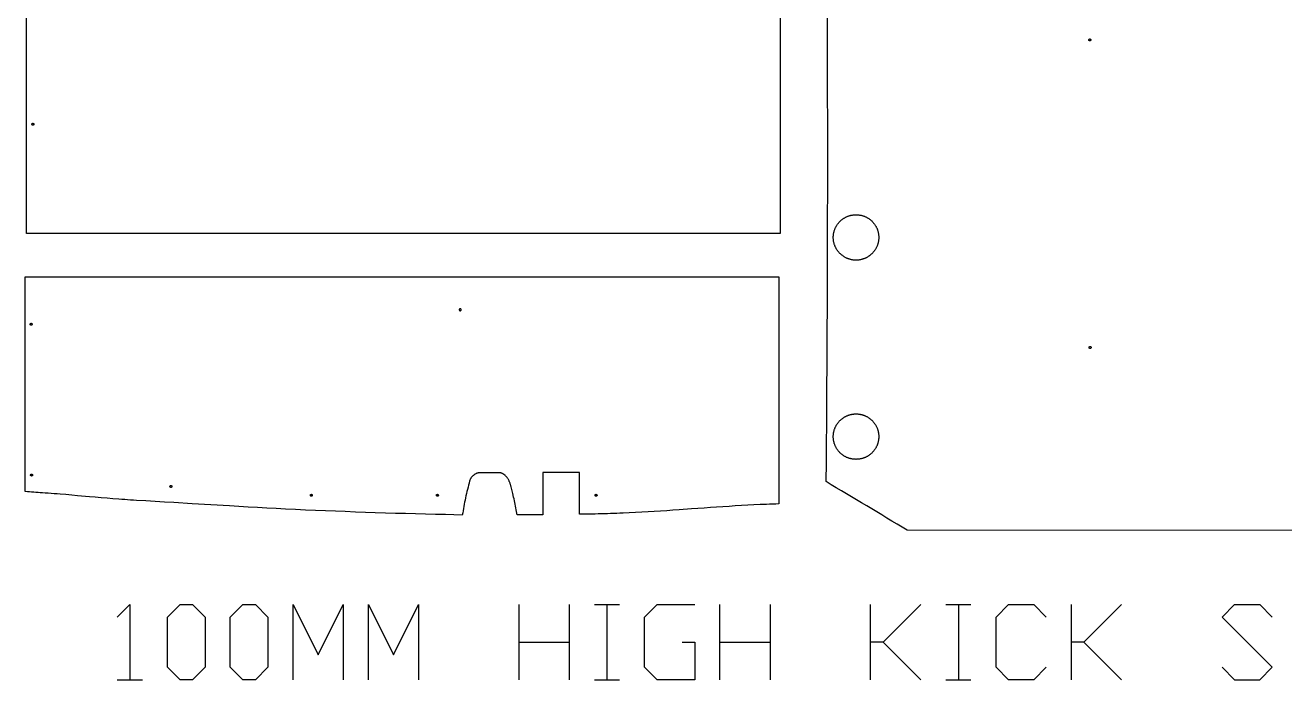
# Model space of a CAD drawing. Extents: x 139 to 9870, y -9196 to -71.
# Drawn here: x 4807 to 7355, y -6622 to -5297 of the extents above; entities that cross this region are included whole.
import ezdxf

# ---------------------------------------------------------------- set-up
doc = ezdxf.new("R2010")
doc.units = 0
doc.layers.add('Default_Layer', color=1, linetype='CONTINUOUS')

msp = doc.modelspace()

# ---------------------------------------------------------------- linework, layer by layer
at = {"layer": 'Default_Layer'}
for points in [[(6334.5, -4905.8), (6334.5, -5718.8), (4809.4, -5718.8), (4809.4, -5718.8), (4809.4, -3102.6)], [(4993.2, -6494.8), (5018.6, -6469.4), (5018.6, -6621.8)], [(5348.8, -6621.8), (5348.8, -6469.4), (5399.6, -6571), (5450.4, -6469.4), (5450.4, -6621.8)], [(5501.2, -6621.8), (5501.2, -6469.4), (5552, -6571), (5602.8, -6469.4), (5602.8, -6621.8)], [(5806, -6621.8), (5806, -6469.4)], [(5907.6, -6469.4), (5907.6, -6621.8)], [(5958.4, -6469.4), (6009.2, -6469.4)], [(5983.8, -6469.4), (5983.8, -6621.8)], [(6136.2, -6545.6), (6161.6, -6545.6), (6161.6, -6621.8), (6085.4, -6621.8), (6060, -6596.4), (6060, -6494.8), (6085.4, -6469.4), (6161.6, -6469.4)], [(6212.4, -6621.8), (6212.4, -6469.4)], [(6314, -6469.4), (6314, -6621.8)], [(6517.2, -6621.8), (6517.2, -6469.4)], [(6618.8, -6469.4), (6542.6, -6545.6), (6517.2, -6545.6)], [(6669.6, -6469.4), (6720.4, -6469.4)], [(6695, -6469.4), (6695, -6621.8)], [(6872.8, -6596.4), (6847.4, -6621.8), (6796.6, -6621.8), (6771.2, -6596.4), (6771.2, -6494.8), (6796.6, -6469.4), (6847.4, -6469.4), (6872.8, -6494.8)], [(6923.6, -6621.8), (6923.6, -6469.4)], [(7025.2, -6469.4), (6949, -6545.6), (6923.6, -6545.6)], [(7228.4, -6596.4), (7253.8, -6621.8), (7304.6, -6621.8), (7330, -6596.4), (7228.4, -6494.8), (7253.8, -6469.4), (7304.6, -6469.4), (7330, -6494.8)], [(5806, -6545.6), (5907.6, -6545.6)], [(6212.4, -6545.6), (6314, -6545.6)], [(6542.6, -6545.6), (6618.8, -6621.8)], [(6949, -6545.6), (7025.2, -6621.8)], [(4993.2, -6621.8), (5044, -6621.8)], [(5958.4, -6621.8), (6009.2, -6621.8)], [(6669.6, -6621.8), (6720.4, -6621.8)]]:
    msp.add_lwpolyline(points, dxfattribs=at)
msp.add_lwpolyline([(6427.7, -3999.7), (7574.7, -3999.7), (7572.7, -6319.9), (6591.2, -6319, 0.0015), (6427.5, -6220.8, 0.0044), (6428.1, -4981.8), (6499.2, -4981.8, 0.366), (6642.4, -4851.7, 0.0019), (6642.2, -4188.5, 0.3971), (6495.4, -4041.8), (6427.7, -4041.1), (6427.7, -3999.7)], format="xyb", close=True, dxfattribs=at)
for points in [[(6960.8, -5328.9), (6960.6, -5328.9), (6960.4, -5328.9), (6960.2, -5328.8), (6960, -5328.7), (6959.8, -5328.7), (6959.7, -5328.6), (6959.5, -5328.4), (6959.4, -5328.3), (6959.3, -5328.2), (6959.1, -5328), (6959, -5327.9), (6959, -5327.7), (6958.9, -5327.5), (6958.8, -5327.3), (6958.8, -5327.1), (6958.8, -5326.9), (6958.8, -5326.7), (6958.8, -5326.5), (6958.9, -5326.3), (6959, -5326.1), (6959, -5325.9), (6959.1, -5325.8), (6959.3, -5325.6), (6959.4, -5325.5), (6959.5, -5325.4), (6959.7, -5325.2), (6959.8, -5325.1), (6960, -5325.1), (6960.2, -5325), (6960.4, -5324.9), (6960.6, -5324.9), (6960.8, -5324.9), (6961, -5324.9), (6961.2, -5324.9), (6961.4, -5325), (6961.6, -5325.1), (6961.8, -5325.1), (6961.9, -5325.2), (6962.1, -5325.4), (6962.2, -5325.5), (6962.3, -5325.6), (6962.5, -5325.8), (6962.6, -5325.9), (6962.6, -5326.1), (6962.7, -5326.3), (6962.8, -5326.5), (6962.8, -5326.7), (6962.8, -5326.9), (6962.8, -5327.1), (6962.8, -5327.3), (6962.7, -5327.5), (6962.6, -5327.7), (6962.6, -5327.9), (6962.5, -5328), (6962.3, -5328.2), (6962.2, -5328.3), (6962.1, -5328.4), (6961.9, -5328.6), (6961.8, -5328.7), (6961.6, -5328.7), (6961.4, -5328.8), (6961.2, -5328.9), (6961, -5328.9), (6960.8, -5328.9)], [(4822.5, -5495.6), (4822.7, -5495.6), (4822.9, -5495.6), (4823.1, -5495.7), (4823.3, -5495.8), (4823.5, -5495.8), (4823.6, -5495.9), (4823.8, -5496.1), (4823.9, -5496.2), (4824.1, -5496.3), (4824.2, -5496.5), (4824.3, -5496.6), (4824.4, -5496.8), (4824.4, -5497), (4824.5, -5497.2), (4824.5, -5497.4), (4824.5, -5497.6), (4824.5, -5497.8), (4824.5, -5498), (4824.4, -5498.2), (4824.4, -5498.4), (4824.3, -5498.6), (4824.2, -5498.7), (4824.1, -5498.9), (4823.9, -5499), (4823.8, -5499.1), (4823.6, -5499.3), (4823.5, -5499.4), (4823.3, -5499.4), (4823.1, -5499.5), (4822.9, -5499.6), (4822.7, -5499.6), (4822.5, -5499.6), (4822.3, -5499.6), (4822.1, -5499.6), (4821.9, -5499.5), (4821.7, -5499.4), (4821.6, -5499.4), (4821.4, -5499.3), (4821.2, -5499.1), (4821.1, -5499), (4821, -5498.9), (4820.9, -5498.7), (4820.8, -5498.6), (4820.7, -5498.4), (4820.6, -5498.2), (4820.6, -5498), (4820.5, -5497.8), (4820.5, -5497.6), (4820.5, -5497.4), (4820.6, -5497.2), (4820.6, -5497), (4820.7, -5496.8), (4820.8, -5496.6), (4820.9, -5496.5), (4821, -5496.3), (4821.1, -5496.2), (4821.2, -5496.1), (4821.4, -5495.9), (4821.6, -5495.8), (4821.7, -5495.8), (4821.9, -5495.7), (4822.1, -5495.6), (4822.3, -5495.6), (4822.5, -5495.6)], [(6487.9, -5772.6), (6486.7, -5772.6), (6485.5, -5772.6), (6484.3, -5772.5), (6483.2, -5772.4), (6482, -5772.3), (6480.9, -5772.1), (6479.7, -5771.9), (6478.6, -5771.7), (6477.5, -5771.4), (6476.4, -5771.2), (6475.3, -5770.9), (6474.2, -5770.6), (6473.1, -5770.2), (6472.1, -5769.8), (6471, -5769.4), (6470, -5769), (6468.9, -5768.6), (6467.9, -5768.1), (6466.9, -5767.6), (6466, -5767.1), (6465, -5766.5), (6464, -5766), (6463.1, -5765.4), (6462.2, -5764.8), (6461.3, -5764.1), (6460.4, -5763.5), (6459.5, -5762.8), (6458.6, -5762.1), (6457.8, -5761.4), (6457, -5760.7), (6456.1, -5759.9), (6455.4, -5759.1), (6454.6, -5758.4), (6453.8, -5757.6), (6453.1, -5756.7), (6452.4, -5755.9), (6451.7, -5755), (6451, -5754.1), (6450.4, -5753.3), (6449.7, -5752.3), (6449.1, -5751.4), (6448.5, -5750.5), (6448, -5749.5), (6447.4, -5748.5), (6446.9, -5747.6), (6446.4, -5746.6), (6445.9, -5745.6), (6445.5, -5744.5), (6445.1, -5743.5), (6444.7, -5742.4), (6444.3, -5741.4), (6443.9, -5740.3), (6443.6, -5739.2), (6443.3, -5738.1), (6443.1, -5737), (6442.8, -5735.9), (6442.6, -5734.8), (6442.4, -5733.6), (6442.2, -5732.5), (6442.1, -5731.3), (6442, -5730.2), (6441.9, -5729), (6441.9, -5727.8), (6441.9, -5726.6), (6441.9, -5725.4), (6441.9, -5724.3), (6442, -5723.1), (6442.1, -5721.9), (6442.2, -5720.8), (6442.4, -5719.6), (6442.6, -5718.5), (6442.8, -5717.4), (6443.1, -5716.2), (6443.3, -5715.1), (6443.6, -5714), (6443.9, -5712.9), (6444.3, -5711.9), (6444.7, -5710.8), (6445.1, -5709.8), (6445.5, -5708.7), (6445.9, -5707.7), (6446.4, -5706.7), (6446.9, -5705.7), (6447.4, -5704.7), (6448, -5703.7), (6448.5, -5702.8), (6449.1, -5701.8), (6449.7, -5700.9), (6450.4, -5700), (6451, -5699.1), (6451.7, -5698.2), (6452.4, -5697.4), (6453.1, -5696.5), (6453.8, -5695.7), (6454.6, -5694.9), (6455.4, -5694.1), (6456.1, -5693.3), (6457, -5692.6), (6457.8, -5691.8), (6458.6, -5691.1), (6459.5, -5690.4), (6460.4, -5689.8), (6461.3, -5689.1), (6462.2, -5688.5), (6463.1, -5687.9), (6464, -5687.3), (6465, -5686.7), (6466, -5686.2), (6466.9, -5685.7), (6467.9, -5685.2), (6468.9, -5684.7), (6470, -5684.2), (6471, -5683.8), (6472.1, -5683.4), (6473.1, -5683), (6474.2, -5682.7), (6475.3, -5682.4), (6476.4, -5682.1), (6477.5, -5681.8), (6478.6, -5681.6), (6479.7, -5681.3), (6480.9, -5681.2), (6482, -5681), (6483.2, -5680.9), (6484.3, -5680.8), (6485.5, -5680.7), (6486.7, -5680.6), (6487.9, -5680.6), (6489.1, -5680.6), (6490.2, -5680.7), (6491.4, -5680.8), (6492.6, -5680.9), (6493.7, -5681), (6494.9, -5681.2), (6496, -5681.3), (6497.2, -5681.6), (6498.3, -5681.8), (6499.4, -5682.1), (6500.5, -5682.4), (6501.6, -5682.7), (6502.6, -5683), (6503.7, -5683.4), (6504.7, -5683.8), (6505.8, -5684.2), (6506.8, -5684.7), (6507.8, -5685.2), (6508.8, -5685.7), (6509.8, -5686.2), (6510.8, -5686.7), (6511.7, -5687.3), (6512.7, -5687.9), (6513.6, -5688.5), (6514.5, -5689.1), (6515.4, -5689.8), (6516.3, -5690.4), (6517.1, -5691.1), (6518, -5691.8), (6518.8, -5692.6), (6519.6, -5693.3), (6520.4, -5694.1), (6521.2, -5694.9), (6521.9, -5695.7), (6522.7, -5696.5), (6523.4, -5697.4), (6524.1, -5698.2), (6524.7, -5699.1), (6525.4, -5700), (6526, -5700.9), (6526.6, -5701.8), (6527.2, -5702.8), (6527.8, -5703.7), (6528.3, -5704.7), (6528.8, -5705.7), (6529.3, -5706.7), (6529.8, -5707.7), (6530.3, -5708.7), (6530.7, -5709.8), (6531.1, -5710.8), (6531.5, -5711.9), (6531.8, -5712.9), (6532.1, -5714), (6532.4, -5715.1), (6532.7, -5716.2), (6532.9, -5717.4), (6533.2, -5718.5), (6533.3, -5719.6), (6533.5, -5720.8), (6533.6, -5721.9), (6533.7, -5723.1), (6533.8, -5724.3), (6533.9, -5725.4), (6533.9, -5726.6), (6533.9, -5727.8), (6533.8, -5729), (6533.7, -5730.2), (6533.6, -5731.3), (6533.5, -5732.5), (6533.3, -5733.6), (6533.2, -5734.8), (6532.9, -5735.9), (6532.7, -5737), (6532.4, -5738.1), (6532.1, -5739.2), (6531.8, -5740.3), (6531.5, -5741.4), (6531.1, -5742.4), (6530.7, -5743.5), (6530.3, -5744.5), (6529.8, -5745.6), (6529.3, -5746.6), (6528.8, -5747.6), (6528.3, -5748.5), (6527.8, -5749.5), (6527.2, -5750.5), (6526.6, -5751.4), (6526, -5752.3), (6525.4, -5753.3), (6524.7, -5754.1), (6524.1, -5755), (6523.4, -5755.9), (6522.7, -5756.7), (6521.9, -5757.6), (6521.2, -5758.4), (6520.4, -5759.1), (6519.6, -5759.9), (6518.8, -5760.7), (6518, -5761.4), (6517.1, -5762.1), (6516.3, -5762.8), (6515.4, -5763.5), (6514.5, -5764.1), (6513.6, -5764.8), (6512.7, -5765.4), (6511.7, -5766), (6510.8, -5766.5), (6509.8, -5767.1), (6508.8, -5767.6), (6507.8, -5768.1), (6506.8, -5768.6), (6505.8, -5769), (6504.7, -5769.4), (6503.7, -5769.8), (6502.6, -5770.2), (6501.6, -5770.6), (6500.5, -5770.9), (6499.4, -5771.2), (6498.3, -5771.4), (6497.2, -5771.7), (6496, -5771.9), (6494.9, -5772.1), (6493.7, -5772.3), (6492.6, -5772.4), (6491.4, -5772.5), (6490.2, -5772.6), (6489.1, -5772.6), (6487.9, -5772.6)], [(5333.3, -6276.3), (5314.5, -6275.3), (5295.6, -6274.3), (5276.8, -6273.2), (5257.9, -6272.2), (5239.1, -6271.1), (5220.3, -6270), (5182.6, -6267.7), (5145, -6265.4), (5107.3, -6263.2), (5088.5, -6262), (5069.7, -6260.9), (5050.8, -6259.8), (5032, -6258.7), (5026, -6258.4), (5020.1, -6258), (5014.1, -6257.6), (5008.2, -6257.2), (5002.2, -6256.8), (4996.3, -6256.4), (4984.4, -6255.4), (4972.5, -6254.4), (4960.6, -6253.4), (4948.7, -6252.4), (4936.8, -6251.3), (4913, -6249.2), (4901.2, -6248.1), (4889.3, -6247.1), (4877.4, -6246.2), (4871.4, -6245.7), (4865.5, -6245.3), (4859.5, -6244.8), (4853.6, -6244.4), (4847.6, -6244), (4841.7, -6243.6), (4837.3, -6243.3), (4833, -6243), (4828.6, -6242.6), (4824.3, -6242.2), (4819.9, -6241.9), (4815.6, -6241.5), (4811.3, -6241.2), (4806.9, -6240.9), (4806.9, -5806.1), (6331.9, -5806.1), (6331.9, -6265.9), (6325.6, -6266.1), (6319.2, -6266.3), (6312.9, -6266.5), (6306.6, -6266.8), (6300.3, -6267), (6294, -6267.3), (6281.3, -6267.9), (6268.7, -6268.6), (6256.1, -6269.3), (6243.5, -6270), (6230.9, -6270.8), (6218.3, -6271.6), (6205.7, -6272.4), (6193.1, -6273.3), (6180.4, -6274.2), (6155.2, -6276), (6130, -6277.8), (6117.4, -6278.6), (6104.8, -6279.5), (6092.2, -6280.3), (6079.6, -6281.1), (6067, -6281.9), (6054.4, -6282.6), (6041.8, -6283.3), (6029.2, -6284), (6016.6, -6284.5), (6010.3, -6284.8), (6004, -6285.1), (5997.7, -6285.3), (5991.4, -6285.5), (5985.1, -6285.7), (5978.8, -6285.9), (5972.5, -6286.1), (5966.2, -6286.2), (5959.9, -6286.3), (5953.5, -6286.4), (5947.2, -6286.5), (5940.9, -6286.5), (5934.6, -6286.6), (5928.3, -6286.6), (5928.3, -6202.4), (5854, -6202.4), (5854, -6288.2), (5802.2, -6288.2), (5801.7, -6284.7), (5801.1, -6281.1), (5800.5, -6277.5), (5799.8, -6273.9), (5799.1, -6270.2), (5798.4, -6266.6), (5797.6, -6263), (5796.8, -6259.4), (5796, -6255.8), (5795.1, -6252.2), (5793.4, -6245), (5789.9, -6231), (5789.6, -6229.8), (5789.3, -6228.6), (5789, -6227.4), (5788.6, -6226.2), (5788.2, -6225), (5787.8, -6223.8), (5787.3, -6222.6), (5786.8, -6221.4), (5786.3, -6220.2), (5785.8, -6219), (5785.2, -6217.9), (5784.6, -6216.7), (5784, -6215.6), (5783.3, -6214.5), (5782.6, -6213.5), (5781.9, -6212.4), (5781.1, -6211.4), (5780.3, -6210.5), (5779.5, -6209.6), (5778.6, -6208.7), (5777.7, -6207.8), (5777.3, -6207.4), (5776.8, -6207.1), (5776.3, -6206.7), (5775.8, -6206.3), (5775.3, -6206), (5774.8, -6205.7), (5774.3, -6205.3), (5773.8, -6205), (5773.2, -6204.8), (5772.7, -6204.5), (5772.1, -6204.2), (5771.6, -6204), (5771, -6203.8), (5770.4, -6203.6), (5769.8, -6203.4), (5769.2, -6203.2), (5768.6, -6203.1), (5768, -6202.9), (5767.3, -6202.8), (5766.7, -6202.7), (5766, -6202.7), (5765.4, -6202.6), (5728.1, -6202.6), (5727.2, -6202.7), (5726.2, -6202.7), (5725.3, -6202.8), (5724.4, -6203), (5723.6, -6203.2), (5722.7, -6203.4), (5721.8, -6203.6), (5720.9, -6203.9), (5720, -6204.3), (5719.2, -6204.6), (5718.4, -6205), (5717.5, -6205.4), (5716.7, -6205.9), (5715.9, -6206.4), (5715.2, -6206.9), (5714.4, -6207.4), (5713.7, -6208), (5713, -6208.6), (5712.3, -6209.2), (5711.6, -6209.8), (5711, -6210.5), (5710.4, -6211.2), (5709.8, -6211.9), (5709.2, -6212.7), (5708.7, -6213.4), (5708.2, -6214.2), (5707.8, -6215), (5707.4, -6215.8), (5707, -6216.7), (5706.6, -6217.5), (5706.4, -6218.4), (5706.1, -6219.3), (5705, -6223.6), (5703.9, -6227.9), (5702.8, -6232.2), (5701.8, -6236.4), (5700.7, -6240.7), (5699.7, -6245), (5698.7, -6249.3), (5697.8, -6253.7), (5696.8, -6258), (5695.9, -6262.3), (5695.1, -6266.6), (5694.2, -6271), (5693.4, -6275.3), (5692.7, -6279.7), (5692, -6284), (5691.3, -6288.4), (5657, -6287.5), (5636.8, -6287), (5616.5, -6286.5), (5596.3, -6286), (5576.1, -6285.4), (5555.8, -6284.9), (5535.6, -6284.3), (5515.3, -6283.6), (5495.1, -6283), (5474.9, -6282.3), (5454.6, -6281.5), (5434.4, -6280.8), (5414.2, -6280), (5394, -6279.1), (5373.7, -6278.2), (5353.5, -6277.3), (5333.3, -6276.3)], [(5687, -5874.9), (5687.2, -5874.9), (5687.4, -5874.9), (5687.6, -5874.8), (5687.8, -5874.8), (5688, -5874.7), (5688.2, -5874.6), (5688.3, -5874.5), (5688.5, -5874.3), (5688.6, -5874.2), (5688.7, -5874), (5688.8, -5873.9), (5688.9, -5873.7), (5688.9, -5873.5), (5689, -5873.3), (5689, -5873.1), (5689, -5872.9), (5689, -5872.7), (5689, -5872.5), (5688.9, -5872.3), (5688.9, -5872.1), (5688.8, -5872), (5688.7, -5871.8), (5688.6, -5871.6), (5688.5, -5871.5), (5688.3, -5871.4), (5688.2, -5871.3), (5688, -5871.2), (5687.8, -5871.1), (5687.6, -5871), (5687.4, -5871), (5687.2, -5870.9), (5687, -5870.9), (5686.8, -5870.9), (5686.6, -5871), (5686.4, -5871), (5686.3, -5871.1), (5686.1, -5871.2), (5685.9, -5871.3), (5685.8, -5871.4), (5685.6, -5871.5), (5685.5, -5871.6), (5685.4, -5871.8), (5685.3, -5872), (5685.2, -5872.1), (5685.1, -5872.3), (5685.1, -5872.5), (5685.1, -5872.7), (5685, -5872.9), (5685.1, -5873.1), (5685.1, -5873.3), (5685.1, -5873.5), (5685.2, -5873.7), (5685.3, -5873.9), (5685.4, -5874), (5685.5, -5874.2), (5685.6, -5874.3), (5685.8, -5874.5), (5685.9, -5874.6), (5686.1, -5874.7), (5686.3, -5874.8), (5686.4, -5874.8), (5686.6, -5874.9), (5686.8, -5874.9), (5687, -5874.9)], [(4818.8, -5900.3), (4819, -5900.4), (4819.2, -5900.4), (4819.4, -5900.4), (4819.6, -5900.5), (4819.8, -5900.6), (4819.9, -5900.7), (4820.1, -5900.8), (4820.2, -5900.9), (4820.4, -5901.1), (4820.5, -5901.2), (4820.6, -5901.4), (4820.7, -5901.6), (4820.7, -5901.7), (4820.8, -5901.9), (4820.8, -5902.1), (4820.8, -5902.3), (4820.8, -5902.5), (4820.8, -5902.7), (4820.7, -5902.9), (4820.7, -5903.1), (4820.6, -5903.3), (4820.5, -5903.5), (4820.4, -5903.6), (4820.2, -5903.8), (4820.1, -5903.9), (4819.9, -5904), (4819.8, -5904.1), (4819.6, -5904.2), (4819.4, -5904.3), (4819.2, -5904.3), (4819, -5904.3), (4818.8, -5904.3), (4818.6, -5904.3), (4818.4, -5904.3), (4818.2, -5904.3), (4818, -5904.2), (4817.9, -5904.1), (4817.7, -5904), (4817.5, -5903.9), (4817.4, -5903.8), (4817.3, -5903.6), (4817.2, -5903.5), (4817.1, -5903.3), (4817, -5903.1), (4816.9, -5902.9), (4816.9, -5902.7), (4816.8, -5902.5), (4816.8, -5902.3), (4816.8, -5902.1), (4816.9, -5901.9), (4816.9, -5901.7), (4817, -5901.6), (4817.1, -5901.4), (4817.2, -5901.2), (4817.3, -5901.1), (4817.4, -5900.9), (4817.5, -5900.8), (4817.7, -5900.7), (4817.9, -5900.6), (4818, -5900.5), (4818.2, -5900.4), (4818.4, -5900.4), (4818.6, -5900.4), (4818.8, -5900.3)], [(6961.5, -5951.2), (6961.3, -5951.2), (6961.1, -5951.2), (6960.9, -5951.2), (6960.7, -5951.1), (6960.5, -5951), (6960.3, -5950.9), (6960.2, -5950.8), (6960.1, -5950.7), (6959.9, -5950.5), (6959.8, -5950.4), (6959.7, -5950.2), (6959.6, -5950), (6959.6, -5949.8), (6959.5, -5949.6), (6959.5, -5949.4), (6959.5, -5949.2), (6959.5, -5949), (6959.5, -5948.8), (6959.6, -5948.6), (6959.6, -5948.5), (6959.7, -5948.3), (6959.8, -5948.1), (6959.9, -5948), (6960.1, -5947.8), (6960.2, -5947.7), (6960.3, -5947.6), (6960.5, -5947.5), (6960.7, -5947.4), (6960.9, -5947.3), (6961.1, -5947.3), (6961.3, -5947.3), (6961.5, -5947.2), (6961.7, -5947.3), (6961.9, -5947.3), (6962.1, -5947.3), (6962.2, -5947.4), (6962.4, -5947.5), (6962.6, -5947.6), (6962.7, -5947.7), (6962.9, -5947.8), (6963, -5948), (6963.1, -5948.1), (6963.2, -5948.3), (6963.3, -5948.5), (6963.4, -5948.6), (6963.4, -5948.8), (6963.5, -5949), (6963.5, -5949.2), (6963.5, -5949.4), (6963.4, -5949.6), (6963.4, -5949.8), (6963.3, -5950), (6963.2, -5950.2), (6963.1, -5950.4), (6963, -5950.5), (6962.9, -5950.7), (6962.7, -5950.8), (6962.6, -5950.9), (6962.4, -5951), (6962.2, -5951.1), (6962.1, -5951.2), (6961.9, -5951.2), (6961.7, -5951.2), (6961.5, -5951.2)], [(6487.9, -6175.7), (6486.7, -6175.6), (6485.5, -6175.6), (6484.3, -6175.5), (6483.2, -6175.4), (6482, -6175.3), (6480.9, -6175.1), (6479.7, -6174.9), (6478.6, -6174.7), (6477.5, -6174.5), (6476.4, -6174.2), (6475.3, -6173.9), (6474.2, -6173.6), (6473.1, -6173.2), (6472.1, -6172.9), (6471, -6172.5), (6470, -6172), (6468.9, -6171.6), (6467.9, -6171.1), (6466.9, -6170.6), (6466, -6170.1), (6465, -6169.6), (6464, -6169), (6463.1, -6168.4), (6462.2, -6167.8), (6461.3, -6167.2), (6460.4, -6166.5), (6459.5, -6165.8), (6458.6, -6165.2), (6457.8, -6164.4), (6457, -6163.7), (6456.1, -6163), (6455.4, -6162.2), (6454.6, -6161.4), (6453.8, -6160.6), (6453.1, -6159.8), (6452.4, -6158.9), (6451.7, -6158.1), (6451, -6157.2), (6450.4, -6156.3), (6449.7, -6155.4), (6449.1, -6154.5), (6448.5, -6153.5), (6448, -6152.6), (6447.4, -6151.6), (6446.9, -6150.6), (6446.4, -6149.6), (6445.9, -6148.6), (6445.5, -6147.6), (6445.1, -6146.5), (6444.7, -6145.5), (6444.3, -6144.4), (6443.9, -6143.3), (6443.6, -6142.3), (6443.3, -6141.2), (6443.1, -6140), (6442.8, -6138.9), (6442.6, -6137.8), (6442.4, -6136.7), (6442.2, -6135.5), (6442.1, -6134.4), (6442, -6133.2), (6441.9, -6132), (6441.9, -6130.8), (6441.9, -6129.7), (6441.9, -6128.5), (6441.9, -6127.3), (6442, -6126.1), (6442.1, -6125), (6442.2, -6123.8), (6442.4, -6122.7), (6442.6, -6121.5), (6442.8, -6120.4), (6443.1, -6119.3), (6443.3, -6118.2), (6443.6, -6117.1), (6443.9, -6116), (6444.3, -6114.9), (6444.7, -6113.8), (6445.1, -6112.8), (6445.5, -6111.8), (6445.9, -6110.7), (6446.4, -6109.7), (6446.9, -6108.7), (6447.4, -6107.7), (6448, -6106.8), (6448.5, -6105.8), (6449.1, -6104.9), (6449.7, -6103.9), (6450.4, -6103), (6451, -6102.1), (6451.7, -6101.3), (6452.4, -6100.4), (6453.1, -6099.6), (6453.8, -6098.7), (6454.6, -6097.9), (6455.4, -6097.1), (6456.1, -6096.4), (6457, -6095.6), (6457.8, -6094.9), (6458.6, -6094.2), (6459.5, -6093.5), (6460.4, -6092.8), (6461.3, -6092.1), (6462.2, -6091.5), (6463.1, -6090.9), (6464, -6090.3), (6465, -6089.8), (6466, -6089.2), (6466.9, -6088.7), (6467.9, -6088.2), (6468.9, -6087.7), (6470, -6087.3), (6471, -6086.8), (6472.1, -6086.5), (6473.1, -6086.1), (6474.2, -6085.7), (6475.3, -6085.4), (6476.4, -6085.1), (6477.5, -6084.8), (6478.6, -6084.6), (6479.7, -6084.4), (6480.9, -6084.2), (6482, -6084), (6483.2, -6083.9), (6484.3, -6083.8), (6485.5, -6083.7), (6486.7, -6083.7), (6487.9, -6083.7), (6489.1, -6083.7), (6490.2, -6083.7), (6491.4, -6083.8), (6492.6, -6083.9), (6493.7, -6084), (6494.9, -6084.2), (6496, -6084.4), (6497.2, -6084.6), (6498.3, -6084.8), (6499.4, -6085.1), (6500.5, -6085.4), (6501.6, -6085.7), (6502.6, -6086.1), (6503.7, -6086.5), (6504.7, -6086.8), (6505.8, -6087.3), (6506.8, -6087.7), (6507.8, -6088.2), (6508.8, -6088.7), (6509.8, -6089.2), (6510.8, -6089.8), (6511.7, -6090.3), (6512.7, -6090.9), (6513.6, -6091.5), (6514.5, -6092.1), (6515.4, -6092.8), (6516.3, -6093.5), (6517.1, -6094.2), (6518, -6094.9), (6518.8, -6095.6), (6519.6, -6096.4), (6520.4, -6097.1), (6521.2, -6097.9), (6521.9, -6098.7), (6522.7, -6099.6), (6523.4, -6100.4), (6524.1, -6101.3), (6524.7, -6102.1), (6525.4, -6103), (6526, -6103.9), (6526.6, -6104.9), (6527.2, -6105.8), (6527.8, -6106.8), (6528.3, -6107.7), (6528.8, -6108.7), (6529.3, -6109.7), (6529.8, -6110.7), (6530.3, -6111.8), (6530.7, -6112.8), (6531.1, -6113.8), (6531.5, -6114.9), (6531.8, -6116), (6532.1, -6117.1), (6532.4, -6118.2), (6532.7, -6119.3), (6532.9, -6120.4), (6533.2, -6121.5), (6533.3, -6122.7), (6533.5, -6123.8), (6533.6, -6125), (6533.7, -6126.1), (6533.8, -6127.3), (6533.9, -6128.5), (6533.9, -6129.7), (6533.9, -6130.8), (6533.8, -6132), (6533.7, -6133.2), (6533.6, -6134.4), (6533.5, -6135.5), (6533.3, -6136.7), (6533.2, -6137.8), (6532.9, -6138.9), (6532.7, -6140), (6532.4, -6141.2), (6532.1, -6142.3), (6531.8, -6143.3), (6531.5, -6144.4), (6531.1, -6145.5), (6530.7, -6146.5), (6530.3, -6147.6), (6529.8, -6148.6), (6529.3, -6149.6), (6528.8, -6150.6), (6528.3, -6151.6), (6527.8, -6152.6), (6527.2, -6153.5), (6526.6, -6154.5), (6526, -6155.4), (6525.4, -6156.3), (6524.7, -6157.2), (6524.1, -6158.1), (6523.4, -6158.9), (6522.7, -6159.8), (6521.9, -6160.6), (6521.2, -6161.4), (6520.4, -6162.2), (6519.6, -6163), (6518.8, -6163.7), (6518, -6164.4), (6517.1, -6165.2), (6516.3, -6165.8), (6515.4, -6166.5), (6514.5, -6167.2), (6513.6, -6167.8), (6512.7, -6168.4), (6511.7, -6169), (6510.8, -6169.6), (6509.8, -6170.1), (6508.8, -6170.6), (6507.8, -6171.1), (6506.8, -6171.6), (6505.8, -6172), (6504.7, -6172.5), (6503.7, -6172.9), (6502.6, -6173.2), (6501.6, -6173.6), (6500.5, -6173.9), (6499.4, -6174.2), (6498.3, -6174.5), (6497.2, -6174.7), (6496, -6174.9), (6494.9, -6175.1), (6493.7, -6175.3), (6492.6, -6175.4), (6491.4, -6175.5), (6490.2, -6175.6), (6489.1, -6175.6), (6487.9, -6175.7)], [(4819.8, -6205.4), (4820, -6205.4), (4820.2, -6205.4), (4820.4, -6205.5), (4820.6, -6205.5), (4820.8, -6205.6), (4820.9, -6205.7), (4821.1, -6205.8), (4821.2, -6206), (4821.4, -6206.1), (4821.5, -6206.3), (4821.6, -6206.4), (4821.7, -6206.6), (4821.7, -6206.8), (4821.8, -6207), (4821.8, -6207.2), (4821.8, -6207.4), (4821.8, -6207.6), (4821.8, -6207.8), (4821.7, -6208), (4821.7, -6208.2), (4821.6, -6208.3), (4821.5, -6208.5), (4821.4, -6208.7), (4821.2, -6208.8), (4821.1, -6208.9), (4820.9, -6209), (4820.8, -6209.1), (4820.6, -6209.2), (4820.4, -6209.3), (4820.2, -6209.3), (4820, -6209.4), (4819.8, -6209.4), (4819.6, -6209.4), (4819.4, -6209.3), (4819.2, -6209.3), (4819.1, -6209.2), (4818.9, -6209.1), (4818.7, -6209), (4818.6, -6208.9), (4818.4, -6208.8), (4818.3, -6208.7), (4818.2, -6208.5), (4818.1, -6208.3), (4818, -6208.2), (4817.9, -6208), (4817.9, -6207.8), (4817.8, -6207.6), (4817.8, -6207.4), (4817.8, -6207.2), (4817.9, -6207), (4817.9, -6206.8), (4818, -6206.6), (4818.1, -6206.4), (4818.2, -6206.3), (4818.3, -6206.1), (4818.4, -6206), (4818.6, -6205.8), (4818.7, -6205.7), (4818.9, -6205.6), (4819.1, -6205.5), (4819.2, -6205.5), (4819.4, -6205.4), (4819.6, -6205.4), (4819.8, -6205.4)], [(5101.8, -6228.4), (5102, -6228.4), (5102.2, -6228.4), (5102.4, -6228.5), (5102.6, -6228.5), (5102.8, -6228.6), (5102.9, -6228.7), (5103.1, -6228.8), (5103.2, -6229), (5103.4, -6229.1), (5103.5, -6229.3), (5103.6, -6229.4), (5103.7, -6229.6), (5103.7, -6229.8), (5103.8, -6230), (5103.8, -6230.2), (5103.8, -6230.4), (5103.8, -6230.6), (5103.8, -6230.8), (5103.7, -6231), (5103.7, -6231.2), (5103.6, -6231.3), (5103.5, -6231.5), (5103.4, -6231.7), (5103.2, -6231.8), (5103.1, -6231.9), (5102.9, -6232), (5102.8, -6232.1), (5102.6, -6232.2), (5102.4, -6232.3), (5102.2, -6232.3), (5102, -6232.4), (5101.8, -6232.4), (5101.6, -6232.4), (5101.4, -6232.3), (5101.2, -6232.3), (5101.1, -6232.2), (5100.9, -6232.1), (5100.7, -6232), (5100.6, -6231.9), (5100.4, -6231.8), (5100.3, -6231.7), (5100.2, -6231.5), (5100.1, -6231.3), (5100, -6231.2), (5099.9, -6231), (5099.9, -6230.8), (5099.8, -6230.6), (5099.8, -6230.4), (5099.8, -6230.2), (5099.9, -6230), (5099.9, -6229.8), (5100, -6229.6), (5100.1, -6229.4), (5100.2, -6229.3), (5100.3, -6229.1), (5100.4, -6229), (5100.6, -6228.8), (5100.7, -6228.7), (5100.9, -6228.6), (5101.1, -6228.5), (5101.2, -6228.5), (5101.4, -6228.4), (5101.6, -6228.4), (5101.8, -6228.4)], [(5385.8, -6246.4), (5386, -6246.4), (5386.2, -6246.4), (5386.4, -6246.5), (5386.6, -6246.5), (5386.8, -6246.6), (5386.9, -6246.7), (5387.1, -6246.8), (5387.2, -6247), (5387.4, -6247.1), (5387.5, -6247.3), (5387.6, -6247.4), (5387.7, -6247.6), (5387.7, -6247.8), (5387.8, -6248), (5387.8, -6248.2), (5387.8, -6248.4), (5387.8, -6248.6), (5387.8, -6248.8), (5387.7, -6249), (5387.7, -6249.2), (5387.6, -6249.3), (5387.5, -6249.5), (5387.4, -6249.7), (5387.2, -6249.8), (5387.1, -6249.9), (5386.9, -6250), (5386.8, -6250.1), (5386.6, -6250.2), (5386.4, -6250.3), (5386.2, -6250.3), (5386, -6250.4), (5385.8, -6250.4), (5385.6, -6250.4), (5385.4, -6250.3), (5385.2, -6250.3), (5385.1, -6250.2), (5384.9, -6250.1), (5384.7, -6250), (5384.6, -6249.9), (5384.4, -6249.8), (5384.3, -6249.7), (5384.2, -6249.5), (5384.1, -6249.3), (5384, -6249.2), (5383.9, -6249), (5383.9, -6248.8), (5383.8, -6248.6), (5383.8, -6248.4), (5383.8, -6248.2), (5383.9, -6248), (5383.9, -6247.8), (5384, -6247.6), (5384.1, -6247.4), (5384.2, -6247.3), (5384.3, -6247.1), (5384.4, -6247), (5384.6, -6246.8), (5384.7, -6246.7), (5384.9, -6246.6), (5385.1, -6246.5), (5385.2, -6246.5), (5385.4, -6246.4), (5385.6, -6246.4), (5385.8, -6246.4)], [(5640.8, -6246.4), (5641, -6246.4), (5641.2, -6246.4), (5641.4, -6246.5), (5641.6, -6246.5), (5641.8, -6246.6), (5641.9, -6246.7), (5642.1, -6246.8), (5642.2, -6247), (5642.4, -6247.1), (5642.5, -6247.3), (5642.6, -6247.4), (5642.7, -6247.6), (5642.7, -6247.8), (5642.8, -6248), (5642.8, -6248.2), (5642.8, -6248.4), (5642.8, -6248.6), (5642.8, -6248.8), (5642.7, -6249), (5642.7, -6249.2), (5642.6, -6249.3), (5642.5, -6249.5), (5642.4, -6249.7), (5642.2, -6249.8), (5642.1, -6249.9), (5641.9, -6250), (5641.8, -6250.1), (5641.6, -6250.2), (5641.4, -6250.3), (5641.2, -6250.3), (5641, -6250.4), (5640.8, -6250.4), (5640.6, -6250.4), (5640.4, -6250.3), (5640.2, -6250.3), (5640.1, -6250.2), (5639.9, -6250.1), (5639.7, -6250), (5639.6, -6249.9), (5639.4, -6249.8), (5639.3, -6249.7), (5639.2, -6249.5), (5639.1, -6249.3), (5639, -6249.2), (5638.9, -6249), (5638.9, -6248.8), (5638.8, -6248.6), (5638.8, -6248.4), (5638.8, -6248.2), (5638.9, -6248), (5638.9, -6247.8), (5639, -6247.6), (5639.1, -6247.4), (5639.2, -6247.3), (5639.3, -6247.1), (5639.4, -6247), (5639.6, -6246.8), (5639.7, -6246.7), (5639.9, -6246.6), (5640.1, -6246.5), (5640.2, -6246.5), (5640.4, -6246.4), (5640.6, -6246.4), (5640.8, -6246.4)], [(5961.8, -6246.4), (5962, -6246.4), (5962.2, -6246.4), (5962.4, -6246.5), (5962.6, -6246.5), (5962.8, -6246.6), (5962.9, -6246.7), (5963.1, -6246.8), (5963.2, -6247), (5963.4, -6247.1), (5963.5, -6247.3), (5963.6, -6247.4), (5963.7, -6247.6), (5963.7, -6247.8), (5963.8, -6248), (5963.8, -6248.2), (5963.8, -6248.4), (5963.8, -6248.6), (5963.8, -6248.8), (5963.7, -6249), (5963.7, -6249.2), (5963.6, -6249.3), (5963.5, -6249.5), (5963.4, -6249.7), (5963.2, -6249.8), (5963.1, -6249.9), (5962.9, -6250), (5962.8, -6250.1), (5962.6, -6250.2), (5962.4, -6250.3), (5962.2, -6250.3), (5962, -6250.4), (5961.8, -6250.4), (5961.6, -6250.4), (5961.4, -6250.3), (5961.2, -6250.3), (5961.1, -6250.2), (5960.9, -6250.1), (5960.7, -6250), (5960.6, -6249.9), (5960.4, -6249.8), (5960.3, -6249.7), (5960.2, -6249.5), (5960.1, -6249.3), (5960, -6249.2), (5959.9, -6249), (5959.9, -6248.8), (5959.8, -6248.6), (5959.8, -6248.4), (5959.8, -6248.2), (5959.9, -6248), (5959.9, -6247.8), (5960, -6247.6), (5960.1, -6247.4), (5960.2, -6247.3), (5960.3, -6247.1), (5960.4, -6247), (5960.6, -6246.8), (5960.7, -6246.7), (5960.9, -6246.6), (5961.1, -6246.5), (5961.2, -6246.5), (5961.4, -6246.4), (5961.6, -6246.4), (5961.8, -6246.4)], [(5120.2, -6621.8), (5094.8, -6596.4), (5094.8, -6494.8), (5120.2, -6469.4), (5145.6, -6469.4), (5171, -6494.8), (5171, -6596.4), (5145.6, -6621.8), (5120.2, -6621.8)], [(5247.2, -6621.8), (5221.8, -6596.4), (5221.8, -6494.8), (5247.2, -6469.4), (5272.6, -6469.4), (5298, -6494.8), (5298, -6596.4), (5272.6, -6621.8), (5247.2, -6621.8)]]:
    msp.add_lwpolyline(points, close=True, dxfattribs=at)

doc.saveas('drawing.dxf')
